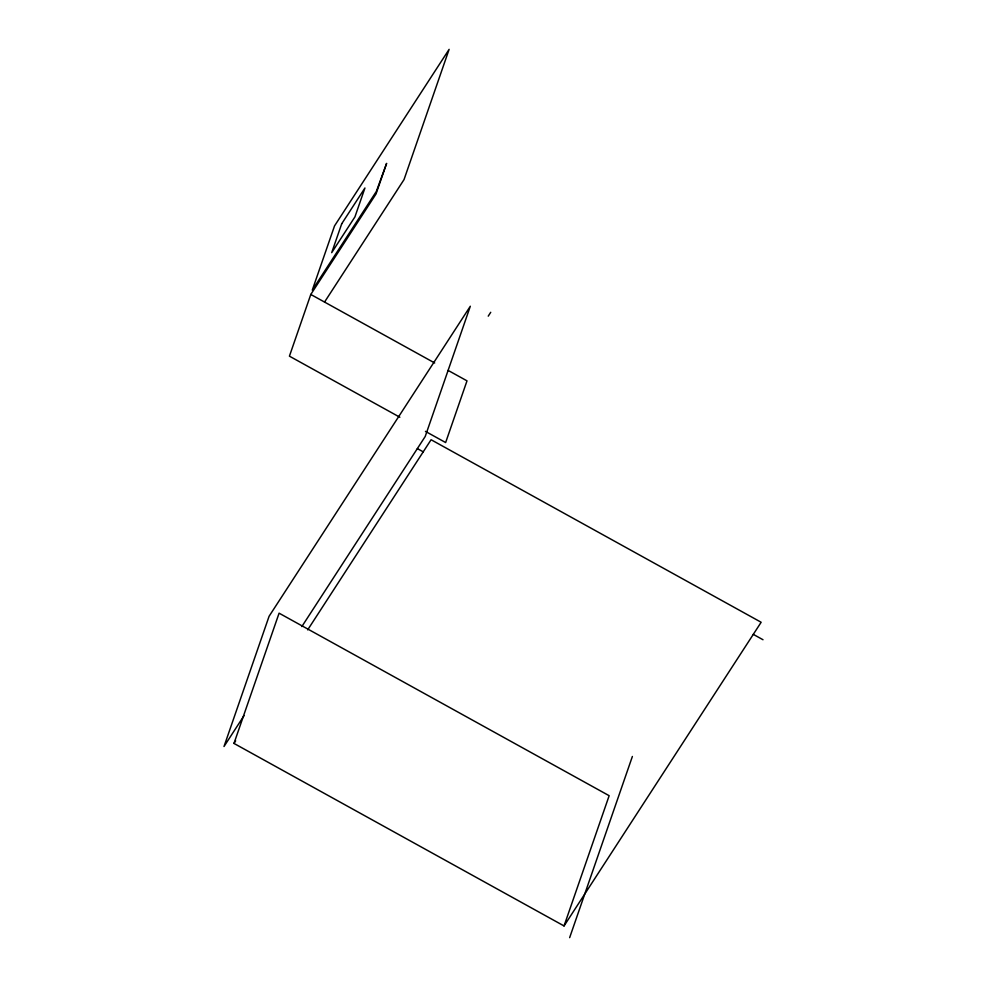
<?xml version="1.0" encoding="UTF-8"?>
<svg xmlns="http://www.w3.org/2000/svg" width="987" height="987" viewBox="0 0 987 987"><rect width="100%" height="100%" fill="white"/><g stroke="black" fill="none" stroke-linecap="round" stroke-linejoin="round"><path stroke-width="1.48" d="M324.563 302.034L404.028 179.597L449.122 49.35L334.531 225.912L312.287 290.129L376.331 191.466L386.62 163.373L376.022 193.958L310.794 294.459L289.425 356.159L399.858 417.23M233.981 743.421L279.087 613.174L609.152 795.695L564.046 925.942L233.981 743.421L235.659 740.83M569.647 937.65L632.383 756.461M488.232 316.161L490.736 312.299M244.085 715.563L224 746.517L269.093 616.27L470.318 306.241L425.212 436.488L301.837 626.572M307.673 629.879L431.085 439.733L761.15 622.266L564.046 925.942M310.794 294.459L434.687 362.969M448.147 370.421L466.999 380.846L445.643 442.546L425.434 431.381M417.353 448.591L423.226 451.836M753.291 634.357L763 639.736M341.712 223.778L331.706 252.66L354.938 216.869L364.943 187.986L341.712 223.778"/></g></svg>
